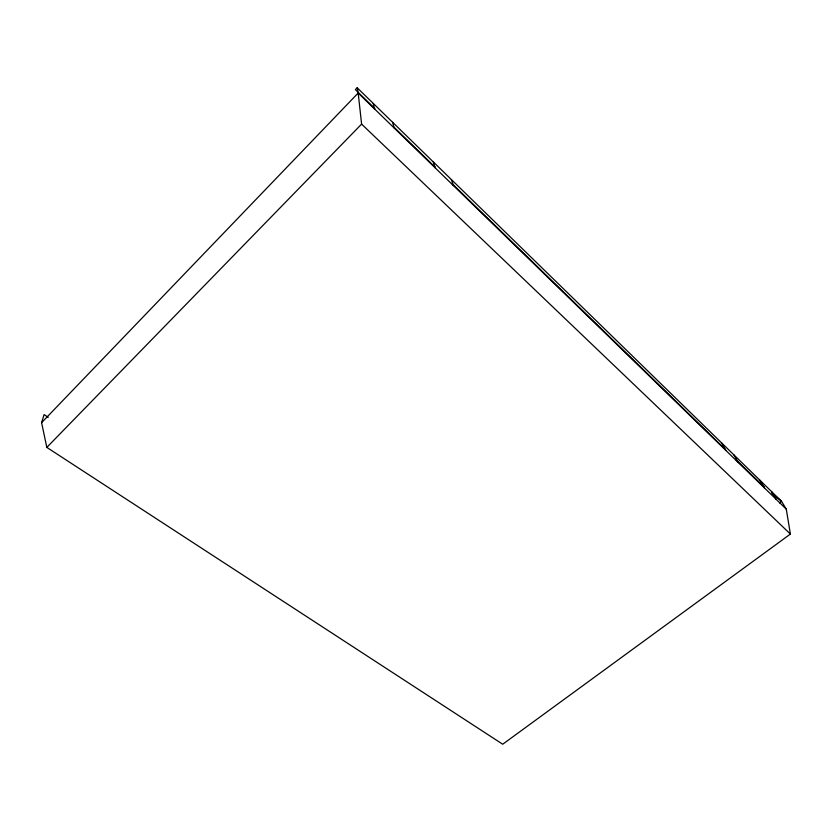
<?xml version="1.0" encoding="UTF-8"?>
<svg xmlns="http://www.w3.org/2000/svg" width="832" height="832" viewBox="0 0 832 832"><rect width="100%" height="100%" fill="white"/><g stroke="black" fill="none" stroke-linecap="round" stroke-linejoin="round"><path stroke-width="1.25" d="M374.899 108.607L355.358 89.596L357.188 87.766L781.56 501.322L786.261 509.132L790.4 534.061L502.705 744.234L46.821 447.398L41.6 422.666L44.096 414.586L48.235 417.342M41.6 422.666L358.186 93.018L357.188 87.766M46.821 447.398L361.598 124.103L358.186 93.018L786.261 509.132M779.48 502.871L781.56 501.322L771.836 493.23M764.046 486.762L736.039 459.794M361.598 124.103L790.4 534.061M393.515 126.703L435.406 167.44M452.161 183.726L724.88 448.937M771.649 491.67L776.287 499.45M759.97 480.293L764.546 488.03M733.845 454.834L738.265 462.478M721.49 442.79L725.826 450.382M451.37 179.556L453.419 185.588M433.316 161.959L435.167 167.856M392.642 122.314L394.046 127.878M373.266 103.428L374.442 108.826"/></g></svg>
